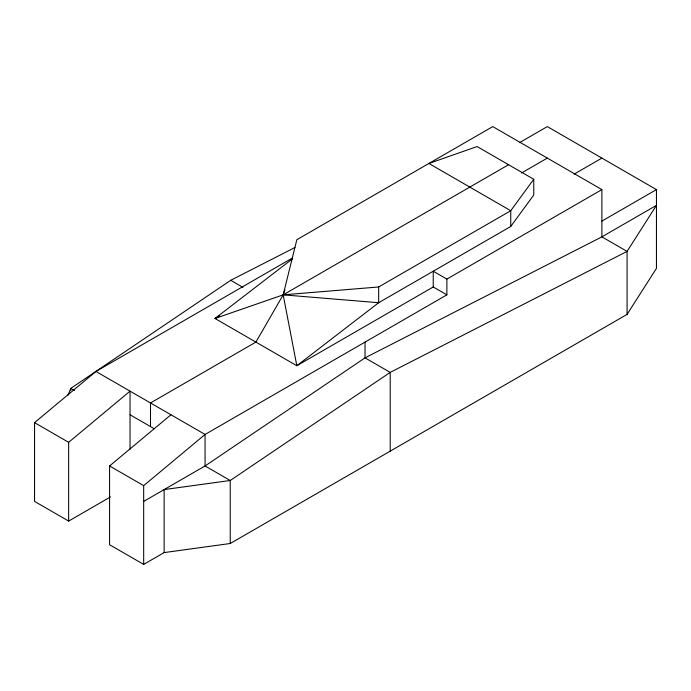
<?xml version="1.0" encoding="UTF-8"?>
<svg xmlns="http://www.w3.org/2000/svg" width="691" height="691" viewBox="0 0 691 691"><rect width="100%" height="100%" fill="white"/><g stroke="black" fill="none" stroke-linecap="round" stroke-linejoin="round"><path stroke-width="1.04" d="M284.934 289.797L283.18 294.85L255.903 342.097L150.5 402.957L150.5 426.58M67.925 395.269L70.75 388.42L230.716 280.304L294.971 247.49M170.962 414.764L109.575 465.959L109.575 544.715L143.676 564.4L164.138 552.593L230.241 543.506L627.074 314.396L656.45 268.358L656.45 189.602L547.324 126.6L519.58 142.614M601.887 189.602L492.761 126.6L296.828 239.717L283.18 294.85L296.828 365.729L378.668 302.718L510.744 226.475L510.744 210.72L428.895 163.465L477.092 146.544L533.754 179.263L510.744 210.72L378.668 286.972L283.18 294.85L214.979 318.473L296.828 365.729L433.231 286.972L446.878 294.85L446.878 279.095L601.887 189.602L601.887 236.858L627.074 251.394L627.074 314.396M510.744 226.475L533.754 195.009L533.754 179.263M110.508 496.924L68.651 521.092L34.55 501.398L34.55 422.642L95.937 371.456L292.172 258.158M68.651 521.092L68.651 442.335L130.038 391.141L130.038 449.133M143.676 564.4L143.676 485.643L205.063 434.458L446.878 294.85M292.561 258.754L214.979 318.473L219.652 315.778M508.567 164.717L283.18 294.85L378.668 302.718L378.668 286.972M521.489 173.018L547.324 158.101M574.143 174.115L601.887 158.101M601.887 221.103L656.45 189.602M143.676 501.398L205.063 465.959L365.029 357.852L601.887 236.858L656.45 205.348L627.074 251.394L390.216 372.389L230.241 480.495L164.138 489.582L164.138 552.593M446.878 279.095L433.231 271.218L433.231 286.972M230.716 280.304L242.843 287.309M95.937 371.456L205.063 434.458L205.063 465.959L230.241 480.495L230.241 543.506M130.038 414.764L154.214 428.731M74.481 390.57L70.75 388.42L70.75 390.553M34.55 422.642L68.651 442.335M109.575 465.959L143.676 485.643M390.216 451.145L390.216 372.389L365.029 357.852L365.029 342.097"/></g></svg>
